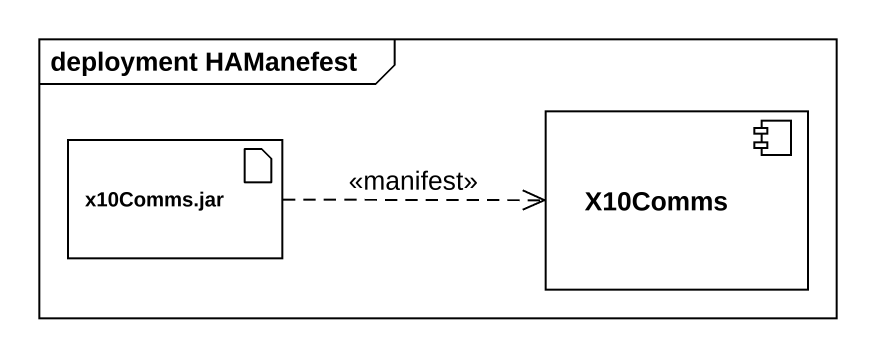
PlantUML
@startuml
mainframe deployment HAManefest
artifact "x10Comms.jar" as x10Comms_jar
component X10Comms
x10Comms_jar .right.> X10Comms : <<manifest>>
@enduml
